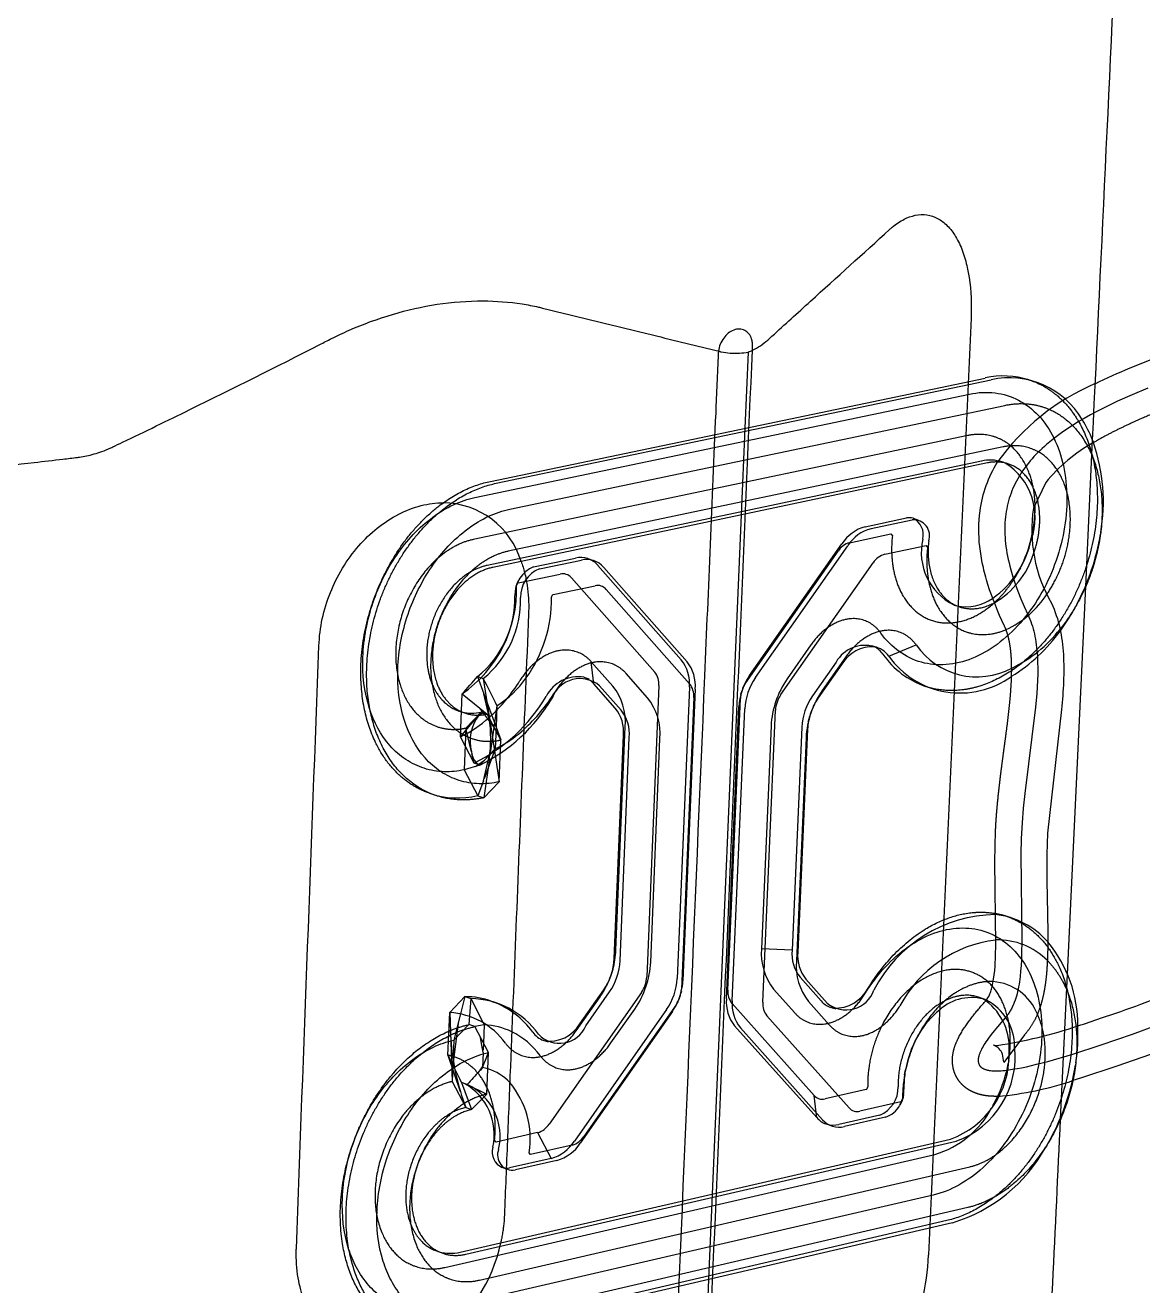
# Model space of a CAD drawing. Header units: millimetres. Extents: x 0 to 1863, y -681 to 0.
# Drawn here: x 981.36 to 1014.34, y -164.57 to -127.38 of the extents above; entities that cross this region are included whole.
import ezdxf

# ---------------------------------------------------------------- set-up
doc = ezdxf.new("R2010")
doc.units = ezdxf.units.MM
doc.header["$MEASUREMENT"] = 0
doc.layers.add('Make2D$hidden$lines', color=7, linetype='Continuous', true_color=0xffffff)
doc.layers.add('Make2D$visible$lines', color=178, linetype='Continuous', true_color=0x000000)

msp = doc.modelspace()

# ---------------------------------------------------------------- linework, layer by layer
at = {"layer": 'Make2D$hidden$lines'}
for p, q in [((1010.979, -137.844), (1011.039, -137.864)), ((994.631, -141.315), (1009.227, -138.264)), ((1002.599, -139.269), (1002.49, -141.828)), ((1009.171, -139.488), (994.582, -142.555)), ((1012.652, -143.944), (1012.855, -139.628)), ((1009.577, -140.239), (994.988, -143.318)), ((1010.186, -140.265), (1010.337, -140.313)), ((1010.276, -140.298), (1010.22, -140.276)), ((1011.476, -140.875), (1011.109, -141.628)), ((1005.687, -142.648), (1006.903, -142.39)), ((1006.903, -142.39), (1006.947, -142.446)), ((1011.104, -142.256), (1011.093, -142.317)), ((996.363, -143.363), (997.599, -143.102)), ((996.535, -143.421), (997.77, -143.159)), ((997.964, -143.119), (998.133, -143.175)), ((1002.621, -146.781), (1005.344, -142.899)), ((998.261, -143.319), (1000.718, -146.103)), ((998.433, -143.376), (1000.89, -146.16)), ((1010.729, -143.387), (1010.702, -143.439)), ((995.91, -143.836), (997.145, -143.574)), ((997.477, -143.682), (999.935, -146.463)), ((996.939, -144.18), (998.175, -143.918)), ((998.506, -144.026), (1000.965, -146.81)), ((1008.888, -144.528), (1008.76, -144.485)), ((1004.541, -145.666), (1003.841, -146.665)), ((1006.332, -145.684), (1006.504, -145.741)), ((998.138, -146.813), (998.065, -146.162)), ((998.698, -146.876), (998.065, -146.162)), ((999.727, -147.224), (999.094, -146.51)), ((1005.288, -146.17), (1004.588, -147.169)), ((994.706, -146.597), (994.877, -146.655)), ((994.706, -146.597), (994.892, -147.103)), ((994.877, -146.655), (995.058, -147.834)), ((997.847, -146.616), (997.994, -146.666)), ((998.771, -147.527), (998.138, -146.813)), ((998.943, -147.585), (998.309, -146.871)), ((1000.057, -146.865), (999.698, -155.457)), ((994.203, -148.377), (994.253, -147.107)), ((994.253, -147.107), (994.776, -147.531)), ((995.057, -147.828), (994.891, -147.103)), ((1000.96, -146.907), (1000.598, -155.501)), ((1001.086, -147.212), (1000.723, -155.816)), ((1001.132, -146.965), (1000.769, -155.56)), ((1002.096, -155.845), (1002.464, -147.244)), ((994.31, -147.666), (994.157, -147.613)), ((995.189, -148.082), (994.775, -147.532)), ((1004.619, -147.469), (1004.635, -147.435)), ((994.203, -148.377), (994.817, -147.645)), ((994.211, -147.63), (994.244, -147.639)), ((994.817, -147.645), (994.364, -148.115)), ((994.785, -147.684), (994.745, -147.734)), ((995.052, -147.801), (995.037, -147.696)), ((995.066, -147.888), (995.058, -147.834)), ((995.066, -147.888), (995.345, -149.702)), ((995.207, -147.96), (995.069, -148.929)), ((1004.472, -147.911), (1004.485, -147.856)), ((994.364, -148.115), (994.316, -149.347)), ((994.528, -148.82), (994.364, -148.115)), ((995.254, -148.087), (995.229, -148.728)), ((998.743, -154.918), (999.015, -148.331)), ((998.792, -154.663), (999.063, -148.083)), ((1003.369, -148.051), (1003.085, -154.627)), ((1004.273, -148.093), (1003.986, -154.67)), ((994.605, -149.15), (994.203, -148.377)), ((995.229, -148.728), (994.903, -149.615)), ((995.229, -148.728), (994.909, -149.068)), ((995.078, -148.844), (995.097, -148.729)), ((998.914, -154.978), (999.186, -148.39)), ((999.816, -155.022), (1000.091, -148.432)), ((994.605, -149.15), (994.542, -148.88)), ((994.648, -149.247), (994.909, -149.068)), ((994.877, -149.102), (994.776, -149.208)), ((994.881, -149.673), (995.075, -148.865)), ((995.057, -149.013), (994.892, -150.17)), ((994.776, -149.208), (994.316, -149.347)), ((994.316, -149.347), (994.72, -150.111)), ((994.776, -149.208), (994.605, -149.15)), ((994.881, -149.673), (994.72, -150.111)), ((994.72, -150.111), (994.892, -150.17)), ((1010.333, -153.675), (1010.442, -153.712)), ((1003.986, -154.67), (1003.085, -154.627)), ((998.699, -155.241), (998.688, -155.279)), ((1011.91, -159.656), (1012.112, -155.381)), ((998.581, -155.576), (998.566, -155.61)), ((1004.225, -155.467), (1004.848, -156.167)), ((993.885, -156.509), (994.334, -156.037)), ((994.334, -156.037), (994.203, -156.548)), ((994.334, -156.037), (994.505, -156.098)), ((994.505, -156.098), (994.875, -156.811)), ((995.129, -156.178), (995.284, -156.233)), ((999.542, -155.917), (996.824, -159.797)), ((997.621, -157.043), (998.321, -156.044)), ((997.728, -156.84), (998.429, -155.84)), ((997.899, -156.9), (998.6, -155.9)), ((1000.721, -155.891), (1000.71, -155.937)), ((1003.444, -155.821), (1004.067, -156.52)), ((1009.499, -156.059), (1009.671, -156.118)), ((993.835, -157.768), (993.885, -156.509)), ((993.885, -156.509), (993.955, -158.545)), ((1000.285, -156.42), (997.568, -160.301)), ((1000.456, -156.48), (997.738, -160.362)), ((1000.566, -156.277), (997.845, -160.163)), ((998.644, -157.405), (999.345, -156.405)), ((1000.621, -156.189), (1000.595, -156.241)), ((1004.639, -158.954), (1002.216, -156.242)), ((1005.285, -156.411), (1005.123, -156.354)), ((994.131, -156.83), (993.975, -158.046)), ((994.454, -156.863), (994.003, -157.323)), ((994.095, -156.966), (994.003, -157.323)), ((994.874, -157.683), (994.799, -157.254)), ((1007.686, -157.218), (1007.724, -157.149)), ((994.003, -157.323), (993.955, -158.545)), ((994.884, -157.416), (994.876, -157.621)), ((996.802, -157.381), (996.655, -157.329)), ((993.835, -157.768), (994.199, -158.842)), ((994.874, -157.683), (994.856, -158.133)), ((994.856, -158.133), (994.906, -158.005)), ((994.922, -157.963), (995.028, -157.688)), ((1010.237, -157.976), (1010.201, -157.732)), ((1010.382, -157.918), (1010.367, -158.012)), ((994.856, -158.133), (994.781, -158.214)), ((1007.309, -158.344), (1007.335, -158.195)), ((993.955, -158.545), (994.358, -159.309)), ((994.405, -158.63), (994.235, -158.569)), ((994.235, -158.569), (994.529, -159.37)), ((994.405, -158.63), (994.98, -158.912)), ((1006.171, -158.779), (1004.963, -159.055)), ((994.237, -158.952), (994.358, -159.309)), ((1004.698, -159.457), (1004.639, -158.954)), ((994.358, -159.309), (994.529, -159.37)), ((1004.716, -159.608), (1004.698, -159.457)), ((1009.917, -159.254), (1009.874, -159.325)), ((1006.573, -159.533), (1005.365, -159.81)), ((996.48, -160.05), (995.254, -160.329)), ((996.48, -160.05), (996.881, -160.809)), ((995.254, -160.329), (995.209, -160.274)), ((996.274, -160.697), (996.229, -160.642)), ((997.501, -160.417), (996.274, -160.697)), ((993.74, -164.028), (1008.205, -160.694)), ((996.881, -160.809), (995.654, -161.089)), ((997.051, -160.87), (995.824, -161.15)), ((995.591, -161.133), (995.438, -161.078)), ((1008.15, -161.894), (993.693, -165.243)), ((1001.635, -161.862), (1001.527, -164.38)), ((1008.551, -162.646), (994.094, -166.007)), ((993.644, -163.597), (993.491, -163.541)), ((993.531, -163.554), (993.578, -163.568))]:
    msp.add_line(p, q, dxfattribs=at)
msp.add_lwpolyline([(1014.483, -138.091), (1014.026, -138.283), (1013.591, -138.478), (1013.18, -138.677), (1012.983, -138.777), (1012.793, -138.879), (1012.609, -138.983), (1012.431, -139.087), (1012.259, -139.193), (1012.094, -139.301), (1011.935, -139.411), (1011.783, -139.522), (1011.638, -139.635), (1011.499, -139.751), (1011.432, -139.809), (1011.367, -139.868), (1011.304, -139.928), (1011.243, -139.988), (1011.183, -140.049), (1011.125, -140.11), (1011.069, -140.173), (1011.015, -140.235), (1010.962, -140.299), (1010.911, -140.363), (1010.862, -140.427), (1010.815, -140.493), (1010.77, -140.559), (1010.727, -140.626), (1010.685, -140.694), (1010.645, -140.762), (1010.608, -140.831), (1010.572, -140.901), (1010.538, -140.972), (1010.506, -141.043), (1010.476, -141.116), (1010.448, -141.189), (1010.421, -141.263), (1010.397, -141.338), (1010.375, -141.414), (1010.355, -141.491), (1010.337, -141.569), (1010.321, -141.648), (1010.306, -141.727), (1010.294, -141.808), (1010.284, -141.89), (1010.276, -141.972), (1010.27, -142.056), (1010.267, -142.141), (1010.265, -142.226), (1010.265, -142.313), (1010.268, -142.401), (1010.272, -142.49), (1010.279, -142.58), (1010.288, -142.672), (1010.299, -142.764), (1010.313, -142.858), (1010.328, -142.953), (1010.346, -143.049), (1010.366, -143.146), (1010.389, -143.245), (1010.413, -143.344), (1010.44, -143.445), (1010.5, -143.651), (1010.57, -143.863), (1010.649, -144.079), (1010.738, -144.302), (1010.836, -144.53), (1010.944, -144.764), (1010.975, -144.831), (1011.004, -144.9), (1011.031, -144.969), (1011.056, -145.041), (1011.079, -145.113), (1011.1, -145.187), (1011.12, -145.262), (1011.138, -145.339), (1011.154, -145.416), (1011.169, -145.495), (1011.182, -145.575), (1011.194, -145.657), (1011.204, -145.739), (1011.212, -145.823), (1011.226, -145.993), (1011.234, -146.168), (1011.237, -146.347), (1011.235, -146.53), (1011.229, -146.717), (1011.206, -147.101), (1011.171, -147.498), (1010.852, -150.043), (1010.808, -150.477), (1010.774, -150.909), (1010.751, -151.372), (1010.739, -151.832), (1010.767, -154.397), (1010.761, -154.769), (1010.755, -154.947), (1010.746, -155.12), (1010.733, -155.286), (1010.717, -155.446), (1010.696, -155.6), (1010.684, -155.675), (1010.672, -155.748), (1010.657, -155.819), (1010.642, -155.888), (1010.626, -155.956), (1010.608, -156.022), (1010.588, -156.086), (1010.568, -156.148), (1010.546, -156.208), (1010.522, -156.267), (1010.51, -156.295), (1010.497, -156.323), (1010.484, -156.351), (1010.47, -156.378), (1010.457, -156.405), (1010.442, -156.431), (1010.428, -156.456), (1010.412, -156.481), (1010.397, -156.506), (1010.381, -156.53), (1010.364, -156.554), (1010.348, -156.577), (1010.33, -156.599), (1010.313, -156.622), (1010.294, -156.643), (1010.276, -156.664), (1010.156, -156.798), (1010.047, -156.925), (1009.948, -157.046), (1009.859, -157.16), (1009.78, -157.267), (1009.743, -157.319), (1009.71, -157.368), (1009.678, -157.417), (1009.649, -157.464), (1009.623, -157.509), (1009.599, -157.553), (1009.577, -157.595), (1009.557, -157.636), (1009.54, -157.675), (1009.532, -157.694), (1009.524, -157.713), (1009.518, -157.731), (1009.512, -157.749), (1009.506, -157.767), (1009.501, -157.784), (1009.496, -157.801), (1009.493, -157.818), (1009.489, -157.834), (1009.486, -157.85), (1009.484, -157.865), (1009.482, -157.881), (1009.481, -157.896), (1009.481, -157.91), (1009.48, -157.924), (1009.481, -157.938), (1009.482, -157.951), (1009.483, -157.965), (1009.485, -157.977), (1009.488, -157.99), (1009.491, -158.002), (1009.495, -158.014), (1009.499, -158.025), (1009.504, -158.036), (1009.509, -158.047), (1009.515, -158.058), (1009.521, -158.068), (1009.528, -158.078), (1009.535, -158.087), (1009.543, -158.096), (1009.551, -158.105), (1009.56, -158.114), (1009.57, -158.122), (1009.579, -158.13), (1009.59, -158.138), (1009.601, -158.145), (1009.612, -158.152), (1009.624, -158.158), (1009.637, -158.165), (1009.649, -158.171), (1009.663, -158.176), (1009.677, -158.182), (1009.691, -158.187), (1009.706, -158.192), (1009.722, -158.196), (1009.737, -158.201), (1009.754, -158.204), (1009.771, -158.208), (1009.788, -158.211), (1009.806, -158.214), (1009.824, -158.217), (1009.843, -158.219), (1009.882, -158.223), (1009.923, -158.226), (1009.966, -158.228), (1010.011, -158.228), (1010.057, -158.228), (1010.106, -158.226), (1010.156, -158.223), (1010.208, -158.219), (1010.262, -158.214), (1010.376, -158.201), (1010.497, -158.183), (1010.625, -158.162), (1010.759, -158.136), (1010.901, -158.106), (1011.205, -158.035), (1011.535, -157.948), (1012.273, -157.732), (1013.108, -157.461), (1014.036, -157.142), (1018.555, -155.464)], dxfattribs=at)
msp.add_lwpolyline([(1010.201, -157.732, 0.195572), (1009.949, -157.478), (1009.939, -157.474), (1009.933, -157.472), (1009.93, -157.471), (1009.928, -157.471), (1009.928, -157.471), (1009.928, -157.471), (1009.928, -157.471), (1009.928, -157.471), (1009.928, -157.471), (1009.928, -157.471), (1009.928, -157.471), (1009.928, -157.471), (1009.928, -157.471), (1009.928, -157.471), (1009.928, -157.471), (1009.928, -157.471), (1009.928, -157.471), (1009.928, -157.471), (1009.928, -157.471), (1009.928, -157.471), (1009.929, -157.471), (1009.931, -157.471), (1009.932, -157.472), (1009.935, -157.472), (1009.937, -157.472), (1009.941, -157.473), (1009.948, -157.474), (1009.958, -157.474), (1009.981, -157.476), (1010.01, -157.476), (1010.044, -157.476, 0.044706), (1012.421, -156.901)], format="xyb", dxfattribs=at)
for centre, radius, start, end in [((1015.593, -144.222), 6.806, 112.991, 144.4763), ((1009.571, -140.904), 3.524, 21.2373, 32.36), ((1015.115, -143.79), 4.663, 118.6198, 141.3033), ((1007.841, -141.438), 5.333, 350.1391, 19.0513), ((1009.833, -141.389), 1.178, 72.5824, 102.5637), ((993.668, -143.898), 2.428, 16.7308, 89.3147), ((1007.313, -142.417), 0.548, 346.8941, 62.1192), ((1006.447, -141.313), 6.729, 332.2227, 350.758), ((1005.84, -143.217), 0.589, 105.0884, 147.2865), ((1009.532, -142.936), 1.731, 166.8236, 243.5134), ((1008.268, -141.97), 2.84, 305.2452, 348.1615), ((1007.068, -141.541), 4.1, 333.2519, 346.0107), ((997.75, -143.78), 0.695, 72.0496, 102.5951), ((997.923, -143.813), 0.671, 40.559, 103.1498), ((997.74, -143.772), 0.691, 40.9547, 67.4888), ((1008.664, -142.197), 2.571, 300.1791, 342.4455), ((996.685, -144.18), 0.878, 111.5064, 182.0039), ((996.857, -144.238), 0.879, 111.515, 181.9988), ((995.937, -143.908), 0.0769, 110.0006, 183.5072), ((997.222, -143.902), 0.336, 40.6777, 103.109), ((998.251, -144.245), 0.336, 40.6409, 103.1467), ((992.106, -144.025), 3.756, 304.8615, 1.7144), ((992.83, -144.283), 2.979, 309.0329, 1.3837), ((993, -144.34), 2.98, 309.0382, 1.3785), ((992.934, -144.323), 3.955, 324.0467, 0.9574), ((996.966, -144.253), 0.0771, 110.05, 183.4789), ((1009.08, -142.581), 2.901, 294.8819, 327.0369), ((1009.104, -143.442), 1.098, 252.2035, 256.52), ((1007.833, -142.331), 5.006, 301.7113, 324.4203), ((1008.716, -142.716), 4.035, 295.7367, 322.0039), ((1006.134, -146.649), 0.972, 73.2086, 150.4743), ((1006.361, -146.766), 1.049, 87.0389, 149.1161), ((999.824, -146.81), 1.141, 355.1292, 38.3509), ((999.488, -146.817), 0.571, 355.1916, 38.3639), ((999.995, -146.868), 1.141, 355.1236, 38.3435), ((971.646, -126.573), 30.541, 317.7509, 319.0309), ((1056.942, -116.024), 69.212, 206.26785, 207.01039), ((991.735, -144.113), 4.961, 311.9855, 328.3812), ((997.679, -147.665), 1.062, 80.9182, 152.9005), ((997.734, -147.538), 0.881, 49.2215, 160.1932), ((997.623, -147.262), 0.684, 41.0724, 69.0154), ((997.358, -147.94), 1.711, 355.2199, 38.4508), ((1000.516, -147.164), 0.572, 355.158, 38.3193), ((1003.301, -147.259), 0.831, 144.8826, 153.3645), ((1006.032, -148.185), 2.666, 145.2457, 177.1164), ((992.39, -144.619), 5.043, 296.056, 329.4639), ((992.56, -144.676), 5.045, 296.0622, 329.4659), ((992.753, -144.458), 4.97, 311.9381, 328.3934), ((998.384, -148.288), 1.713, 355.1863, 38.4063), ((1003.279, -147.278), 0.816, 169.0324, 177.6161), ((1003.376, -147.297), 0.915, 156.009, 165.7867), ((1006.047, -148.182), 1.776, 145.2271, 177.1233), ((997.88, -148.236), 1.139, 355.1751, 38.506), ((998.051, -148.294), 1.139, 355.1695, 38.4986), ((1006.248, -148.251), 1.807, 154.3803, 167.3862), ((992.55, -145.023), 3.739, 296.239, 312.0017), ((995.752, -148.499), 1.265, 142.8246, 194.6867), ((994.883, -147.887), 0.208, 73.3147, 147.5753), ((990.695, -148.425), 4.401, 352.3222, 7.7907), ((993.755, -145.698), 3.37, 295.9358, 298.9762), ((995.048, -148.777), 0.521, 184.6499, 233.189), ((994.129, -147.551), 2.627, 251.3665, 283.0167), ((1009.58, -155.877), 2.327, 71.112, 79.8374), ((1009.736, -155.984), 2.378, 40.92, 83.8462), ((996.284, -154.556), 2.51, 344.1851, 357.5612), ((1004.762, -154.773), 1.683, 175.0168, 218.4802), ((1005.103, -154.769), 1.121, 174.954, 218.4672), ((1010.063, -156.417), 2.05, 44.6877, 91.7588), ((996.981, -154.833), 1.764, 325.1771, 357.2141), ((997.151, -154.892), 1.765, 325.1792, 357.2096), ((997.164, -154.89), 2.655, 325.2193, 357.1577), ((996.068, -154.504), 2.732, 337.2721, 343.1564), ((996.24, -154.586), 2.541, 324.9664, 336.2171), ((998.817, -155.413), 0.883, 325.2185, 357.1582), ((998.836, -155.413), 1.764, 325.1999, 357.1652), ((999.085, -155.486), 1.685, 346.0916, 357.4614), ((1009.812, -157.114), 1.522, 21.4834, 85.8326), ((994.306, -158.517), 2.48, 70.6138, 89.3463), ((994.468, -158.599), 2.502, 35.4744, 89.1602), ((999.839, -155.772), 0.885, 325.2311, 357.131), ((998.976, -155.461), 1.798, 336.1223, 344.6437), ((1002.654, -155.893), 0.561, 175.0448, 218.5676), ((1005.344, -155.734), 0.659, 221.1104, 250.4068), ((1008.655, -157.547), 1.743, 354.3438, 52.7976), ((1008.994, -157.519), 1.562, 0.5946, 62.0716), ((993.765, -158.678), 2.172, 35.5782, 86.8565), ((994.237, -158.614), 2.595, 36.0471, 68.6428), ((999.047, -155.497), 1.718, 325.0707, 334.3088), ((1005.331, -155.758), 0.631, 254.0677, 259.0879), ((1009.998, -158.478), 2.633, 129.0858, 149.701), ((997.123, -156.575), 0.842, 222.8701, 337.2385), ((996.84, -156.319), 1.03, 260.8612, 329.5917), ((1006.492, -157.129), 5.933, 351.663, 2.205), ((1000.873, -156.812), 6.973, 182.0177, 197.8726), ((994.71, -159.129), 2.287, 36.2459, 63.8713), ((996.891, -156.683), 0.687, 215.9874, 249.9042), ((1010.427, -158.752), 3.141, 150.7621, 169.7872), ((931.395, -189.406), 69.999, 26.13828, 26.87091), ((994.105, -157.664), 0.87, 318.5185, 339.931), ((1006.462, -157.297), 3.968, 334.9128, 349.6223), ((1014.597, -176.518), 26.976, 137.3472, 138.462), ((994.594, -159.566), 1.457, 73.4385, 79.6422), ((1005.721, -157.014), 6.712, 329.435, 351.0518), ((993.466, -160.111), 1.734, 347.6175, 60.666), ((993.671, -160.165), 1.702, 347.1523, 64.4614), ((993.688, -160.229), 2.574, 350.7683, 40.1116), ((1006.144, -158.707), 0.0772, 290.8771, 2.9673), ((1006.239, -158.719), 0.88, 292.3241, 1.5352), ((1006.404, -158.773), 0.887, 349.8515, 1.165), ((1009.21, -149.453), 9.565, 275.074, 288.6893), ((1004.883, -158.741), 0.324, 221.1429, 284.2924), ((1006.304, -158.756), 0.989, 331.2005, 347.972), ((1007.403, -158.013), 2.798, 286.6466, 332.0419), ((996.316, -159.469), 0.604, 285.7568, 327.1775), ((1005.205, -159.149), 0.68, 253.3065, 283.6249), ((997.337, -159.835), 0.605, 285.7974, 327.1955), ((995.632, -160.625), 0.493, 163.197, 246.8784), ((995.742, -160.712), 0.445, 157.7455, 280.5658), ((996.553, -159.648), 1.207, 285.7636, 327.2257), ((996.723, -159.709), 1.207, 285.7704, 327.2287), ((1007.394, -158.262), 4.639, 286.6377, 331.3105), ((995.564, -160.712), 0.388, 256.006, 283.4639), ((990.816, -162.343), 4.674, 305.5862, 348.1994)]:
    msp.add_arc(centre, radius, start, end, dxfattribs=at)
for points, knots in [([(1002.817, -136.973), (1002.983, -136.896), (1003.177, -136.756), (1003.73, -136.25), (1004.929, -135.166), (1006.112, -134.092), (1007.023, -133.268), (1007.269, -133.106), (1007.618, -132.971), (1007.964, -132.958), (1008.297, -133.068), (1008.589, -133.295), (1008.838, -133.629), (1009.033, -134.051), (1009.231, -134.751), (1009.285, -135.415), (1009.273, -135.914), (1008.848, -145.226), (1008.429, -154.448), (1007.988, -164.118), (1007.858, -165), (1007.457, -166.222), (1006.971, -167.096), (1006.501, -167.64), (1006.204, -167.88), (1005.959, -168.018), (1005.789, -168.086), (1005.607, -168.13), (1005.464, -168.139), (1005.366, -168.133), (1004.213, -167.965), (1003.073, -167.797), (1001.758, -167.606), (1001.554, -167.651), (1001.385, -167.719)], [0, 0, 0, 0, 0.230913, 0.302168, 0.95194, 2.286031, 2.332599, 2.512835, 2.657393, 2.806116, 2.944005, 3.09738, 3.26975, 3.470029, 3.684854, 4.193181, 4.309982, 4.320476, 16.038792, 16.042444, 16.622517, 17.167126, 17.670689, 17.88602, 18.077218, 18.153532, 18.242632, 18.309821, 18.390287, 18.42415, 18.434539, 19.870701, 19.888825, 20.123682, 20.123682, 20.123682, 20.123682]), ([(1001.815, -136.998), (1001.81, -137.024), (1001.784, -137.632), (1001.649, -140.824), (1001.22, -150.972), (1000.814, -160.562), (1000.518, -167.592), (1000.528, -167.66), (1000.542, -167.726), (1000.569, -167.8), (1000.61, -167.871), (1000.663, -167.928), (1000.699, -167.955), (1000.714, -167.965)], [0, 0, 0, 0, 0.03322, 0.773271, 4.059965, 12.941721, 12.971962, 13.001093, 13.029181, 13.057981, 13.09989, 13.133425, 13.156501, 13.156501, 13.156501, 13.156501]), ([(1001.378, -167.72), (1001.401, -167.687), (1001.438, -167.621), (1001.496, -167.48), (1001.519, -167.367), (1001.522, -167.285), (1001.954, -157.179), (1002.386, -147.074), (1002.817, -136.973)], [0, 0, 0, 0, 0.050963, 0.096492, 0.192956, 0.196091, 0.199852, 13.049127, 13.049127, 13.049127, 13.049127]), ([(1009.227, -138.264), (1009.473, -138.212), (1009.974, -138.185), (1010.695, -138.406), (1011.301, -138.881), (1011.754, -139.558), (1012.031, -140.392), (1012.127, -141.331), (1012.034, -142.321), (1011.765, -143.305), (1011.329, -144.223), (1010.758, -145.025), (1010.078, -145.659), (1009.331, -146.091), (1008.553, -146.284), (1007.793, -146.22), (1007.113, -145.888), (1006.761, -145.526), (1006.612, -145.32)], [0, 0, 0, 0, 0.319687, 0.627991, 0.943721, 1.282463, 1.652384, 2.052472, 2.475765, 2.910688, 3.34404, 3.7629, 4.156425, 4.518963, 4.8513, 5.163532, 5.472505, 5.796633, 5.796633, 5.796633, 5.796633]), ([(994.316, -149.347), (994.122, -149.39), (993.723, -149.431), (993.125, -149.331), (992.573, -149.068), (991.946, -148.512), (991.41, -147.479), (991.246, -145.982), (991.548, -144.412), (992.26, -142.973), (993.137, -142.021), (993.978, -141.511), (994.414, -141.361), (994.631, -141.315)], [0, 0, 0, 0, 0.252008, 0.507051, 0.761031, 1.023253, 1.560269, 2.209112, 2.911006, 3.572337, 4.232185, 4.533665, 4.815104, 4.815104, 4.815104, 4.815104]), ([(1006.138, -155.955), (1006.311, -155.676), (1006.695, -155.165), (1007.383, -154.549), (1008.137, -154.143), (1008.911, -153.972), (1009.659, -154.065), (1010.32, -154.415), (1010.84, -154.994), (1011.196, -155.748), (1011.37, -156.632), (1011.362, -157.593), (1011.168, -158.575), (1010.807, -159.522), (1010.293, -160.376), (1009.662, -161.09), (1008.944, -161.617), (1008.414, -161.833), (1008.15, -161.894)], [0, 0, 0, 0, 0.41719, 0.808389, 1.167439, 1.496122, 1.804491, 2.11005, 2.43118, 2.780086, 3.160836, 3.569102, 3.995698, 4.427944, 4.85241, 5.257115, 5.63301, 5.977317, 5.977317, 5.977317, 5.977317]), ([(993.693, -165.243), (993.491, -165.29), (993.085, -165.334), (992.483, -165.24), (991.937, -164.98), (991.472, -164.568), (991.122, -164.054), (990.773, -163.197), (990.642, -161.936), (990.956, -160.384), (991.672, -158.961), (992.547, -158.02), (993.376, -157.517), (993.798, -157.369), (994.003, -157.323)], [0, 0, 0, 0, 0.263129, 0.515566, 0.766064, 1.024206, 1.297389, 1.552533, 2.192344, 2.88702, 3.543682, 4.200085, 4.500249, 4.766983, 4.766983, 4.766983, 4.766983])]:
    msp.add_open_spline(points, degree=3, knots=knots, dxfattribs=at)
for points, weights, degree, knots in [([(1011.059, -137.871), (1012.025, -138.217), (1012.552, -139.279), (1013.486, -141.163), (1012.581, -143.599), (1011.678, -146.034), (1009.763, -146.795), (1008.852, -147.157), (1008.017, -146.917)], [566.909772358, 559.366067878, 603.900885103, 530.937016167, 605.201183155, 531.175704584, 604.319777219, 566.263309896, 566.283353961], 2, [1.320853, 1.320853, 1.320853, 3.251258, 3.251258, 6.502516, 6.502516, 9.753774, 9.753774, 11.405076, 11.405076, 11.405076]), ([(1011.104, -142.256), (1011.19, -141.756), (1011.157, -140.698), (1010.422, -139.561), (1009.594, -139.398), (1009.171, -139.488)], [604.552337907, 604.460040203, 604.125911, 603.31517078, 602.732818593, 602.487041052], 3, [6.883191, 6.883191, 6.883191, 6.883191, 8.098962, 9.448789, 10.798616, 10.798616, 10.798616, 10.798616]), ([(994.582, -142.555), (994.147, -142.645), (993.263, -143.174), (992.359, -144.724), (992.195, -146.489), (992.828, -147.848), (993.726, -148.206), (994.262, -148.138), (994.364, -148.115)], [594.116479489, 593.870068983, 593.46849162, 593.346249634, 593.747812666, 594.532593815, 595.199098433, 595.515908524, 595.574114686], 3, [0, 0, 0, 0, 1.349827, 2.699654, 4.049481, 5.399308, 6.749135, 7.06863, 7.06863, 7.06863, 7.06863]), ([(1006.947, -142.446), (1006.885, -143.002), (1007.023, -144.086), (1007.934, -145.062), (1009.232, -145.051), (1010.201, -144.269), (1010.606, -143.621), (1010.702, -143.439)], [601.926150186, 602.049339709, 602.456675576, 603.331973368, 604.167064477, 604.563186738, 604.634326955, 604.642111678], 3, [0, 0, 0, 0, 1.349827, 2.699654, 4.049481, 5.399308, 5.890753, 5.890753, 5.890753, 5.890753]), ([(994.988, -143.318), (993.829, -143.562), (993.355, -145.034), (992.881, -146.505), (993.697, -147.323), (993.893, -147.522), (994.157, -147.613)], [593.892513838, 489.642910557, 593.361569747, 489.847569289, 594.23035385, 578.613411054, 594.23035385], 2, [0, 0, 0, 2.699654, 2.699654, 5.399308, 5.399308, 5.631712, 5.631712, 5.631712]), ([(1010.368, -153.687), (1011.542, -154.11), (1012.018, -155.537), (1012.705, -157.595), (1011.581, -159.898), (1010.458, -162.203), (1008.551, -162.646)], [576.709690069, 554.150740208, 608.399375676, 534.802454193, 609.423599272, 534.720499709, 608.255547637], 2, [4.165674, 4.165674, 4.165674, 6.502516, 6.502516, 9.753774, 9.753774, 13.005032, 13.005032, 13.005032]), ([(1010.382, -157.918), (1010.436, -157.572), (1010.453, -156.681), (1009.931, -155.527), (1008.774, -155.068), (1007.457, -155.63), (1006.444, -157.019), (1006.208, -158.171), (1006.221, -158.703)], [608.752105225, 608.68409987, 608.427410286, 607.739481547, 606.845521611, 606.154415987, 605.908056875, 606.096773382, 606.263826916], 3, [3.199414, 3.199414, 3.199414, 3.199414, 4.049481, 5.399308, 6.749135, 8.098962, 9.448789, 10.798616, 10.798616, 10.798616, 10.798616]), ([(1009.584, -156.092), (1008.877, -155.778), (1008.12, -156.412), (1007.086, -157.279), (1007.119, -158.695)], [569.198652986, 525.086102312, 606.109086924, 499.923369717, 606.136336948], 2, [6.025633, 6.025633, 6.025633, 8.09896, 8.09896, 10.798613, 10.798613, 10.798613]), ([(995.209, -160.274), (995.269, -159.722), (995.122, -158.648), (994.424, -157.929), (993.935, -157.786), (993.835, -157.768)], [601.992286106, 601.869096583, 601.461760716, 600.806307792, 600.453032779, 600.384307393], 3, [0, 0, 0, 0, 1.349827, 2.699654, 3.03239, 3.03239, 3.03239, 3.03239]), ([(993.955, -158.545), (993.853, -158.568), (993.316, -158.735), (992.379, -159.492), (991.635, -161.137), (991.666, -162.835), (992.459, -163.988), (993.309, -164.128), (993.74, -164.028)], [598.327399113, 598.269063883, 597.97711209, 597.602334581, 597.607280684, 598.118406295, 598.956904582, 599.539256768, 599.78503431], 3, [3.729987, 3.729987, 3.729987, 3.729987, 4.049481, 5.399308, 6.749135, 8.098962, 9.448789, 10.798616, 10.798616, 10.798616, 10.798616]), ([(994.358, -159.309), (993.703, -159.457), (993.199, -160.128), (992.31, -161.309), (992.676, -162.576), (992.891, -163.321), (993.491, -163.541)], [598.103440275, 557.079217719, 597.605497475, 493.065802632, 597.983448987, 532.049214328, 550.278885522], 2, [3.739252, 3.739252, 3.739252, 5.399308, 5.399308, 8.098962, 8.098962, 9.811663, 9.811663, 9.811663])]:
    msp.add_rational_spline(points, weights, degree=degree, knots=knots, dxfattribs=at)
for points, weights in [([(1006.612, -145.32), (1006.378, -144.99), (1005.636, -144.687), (1004.83, -145.249), (1004.541, -145.666)], [602.5551834, 602.307685684, 601.741815258, 601.389373803, 601.326396069]), ([(998.065, -146.162), (997.804, -145.862), (997.022, -145.639), (996.23, -146.273), (995.959, -146.714)], [599.701680171, 599.448481216, 598.888103745, 598.569869396, 598.52601524]), ([(999.094, -146.51), (998.833, -146.208), (998.051, -145.985), (997.257, -146.621), (996.986, -147.062)], [598.775461704, 598.522262749, 597.961885277, 597.643650929, 597.599796773]), ([(1004.067, -156.52), (1004.324, -156.814), (1005.092, -157.025), (1005.871, -156.391), (1006.138, -155.955)], [604.216756121, 604.469955075, 605.030332547, 605.348566896, 605.392421052]), ([(995.532, -157.414), (995.771, -157.739), (996.522, -158.03), (997.332, -157.461), (997.621, -157.043)], [601.363252892, 601.610750608, 602.176621034, 602.529062489, 602.592040223]), ([(996.554, -157.777), (996.793, -158.103), (997.544, -158.394), (998.355, -157.824), (998.644, -157.405)], [600.437034425, 600.684532141, 601.250402567, 601.602844022, 601.665821756])]:
    msp.add_rational_spline(points, weights, degree=3, dxfattribs=at)
at = {"layer": 'Make2D$visible$lines'}
for p, q in [((1002.695, -137.023), (1002.599, -139.269)), ((1002.817, -136.973), (1002.822, -136.868)), ((995.086, -140.838), (1009.689, -137.79)), ((995.258, -140.895), (1009.862, -137.845)), ((1010.979, -137.844), (1011.139, -137.895)), ((995.664, -141.658), (1010.269, -138.597)), ((1012.855, -139.628), (1012.882, -139.697)), ((1010.212, -139.823), (995.615, -142.899)), ((1009.75, -140.295), (995.16, -143.375)), ((1002.49, -141.828), (1001.635, -161.862)), ((1006.146, -142.178), (1007.363, -141.919)), ((1006.319, -142.234), (1007.536, -141.976)), ((1007.557, -141.928), (1007.718, -141.98)), ((1013.095, -142.351), (1013.089, -142.394)), ((1002.735, -146.566), (1005.461, -142.679)), ((1002.907, -146.623), (1005.634, -142.736)), ((1006.725, -142.989), (1007.941, -142.73)), ((1007.941, -142.73), (1007.985, -142.786)), ((1003.656, -147.129), (1006.382, -143.24)), ((1012.112, -155.381), (1012.652, -143.944)), ((1012.392, -144.465), (1012.363, -144.519)), ((1006.841, -145.996), (1007.649, -145.664)), ((1005.577, -146.012), (1004.876, -147.012)), ((1005.46, -146.228), (1004.76, -147.227)), ((994.892, -147.103), (995.394, -148.468)), ((1002.477, -147.122), (1002.489, -147.072)), ((1002.54, -146.925), (1002.556, -146.889)), ((1008.017, -146.919), (1007.925, -146.888)), ((994.776, -147.531), (994.989, -147.704)), ((995.279, -147.457), (995.207, -147.96)), ((995.279, -147.457), (995.254, -148.087)), ((1002.051, -156.101), (1002.419, -147.492)), ((1002.223, -156.161), (1002.591, -147.55)), ((1003.125, -156.205), (1003.498, -147.592)), ((994.989, -147.704), (994.817, -147.645)), ((995.394, -148.468), (994.989, -147.704)), ((1004.445, -148.151), (1004.158, -154.73)), ((995.345, -149.702), (995.394, -148.468)), ((1004.403, -148.4), (1004.115, -154.985)), ((994.892, -150.17), (995.345, -149.702)), ((993.437, -150.092), (993.289, -150.041)), ((1004.397, -155.526), (1005.02, -156.227)), ((994.505, -156.098), (994.454, -156.863)), ((1004.474, -156.18), (1005.097, -156.88)), ((994.203, -156.548), (994.095, -156.966)), ((994.625, -156.924), (994.454, -156.863)), ((994.906, -156.871), (994.625, -156.924)), ((995.028, -157.688), (994.625, -156.924)), ((994.875, -156.811), (994.906, -156.871)), ((994.906, -156.871), (994.884, -157.416)), ((1004.716, -159.608), (1002.292, -156.897)), ((1005.668, -159.317), (1003.246, -156.603)), ((1004.887, -159.669), (1002.463, -156.957)), ((1010.842, -157.17), (1010.235, -157.984)), ((994.98, -158.912), (995.028, -157.688)), ((1012.362, -157.989), (1012.353, -158.058)), ((1007.308, -158.344), (1007.309, -158.344)), ((994.529, -159.37), (994.98, -158.912)), ((1007.201, -159.142), (1005.992, -159.418)), ((1007.237, -159.114), (1007.163, -159.244)), ((1007.277, -158.93), (1007.252, -159.066)), ((1005.139, -159.847), (1004.986, -159.792)), ((1006.745, -159.594), (1005.536, -159.87)), ((994.19, -163.576), (1008.661, -160.245)), ((994.36, -163.638), (1008.833, -160.305)), ((1011.501, -160.427), (1011.464, -160.489)), ((994.762, -164.402), (1009.234, -161.058)), ((1009.179, -162.26), (994.714, -165.619)), ((1008.722, -162.707), (994.264, -166.069)), ((1001.527, -164.38), (1001.385, -167.719))]:
    msp.add_line(p, q, dxfattribs=at)
for points in [[(1012.934, -137.957, -0.015147), (1013.961, -137.493), (1014.58, -137.243)], [(1010.249, -145.093, -0.035465), (1009.767, -143.881, -0.022351), (1009.616, -143.31, -0.026042), (1009.526, -142.759, -0.06102), (1009.535, -141.711, -0.105066), (1010.053, -140.268)], [(1011.64, -144.434, -0.056545), (1011.889, -145.17, -0.0398), (1011.993, -145.942, -0.025677), (1011.997, -146.743, -0.015062), (1011.936, -147.569), (1011.526, -151.215)], [(1012.421, -156.901, 0.003901), (1013.091, -156.679, 0.004225), (1014.28, -156.264), (1028.626, -150.774)], [(1009.708, -156.16, 0.082073), (1009.812, -155.987), (1009.826, -155.954), (1009.84, -155.918), (1009.851, -155.884), (1009.862, -155.851), (1009.872, -155.817), (1009.881, -155.783), (1009.89, -155.749), (1009.898, -155.715), (1009.906, -155.681), (1009.913, -155.646), (1009.934, -155.521), (1009.952, -155.395), (1009.966, -155.269), (1009.977, -155.142), (1009.993, -154.824), (1010, -154.506), (1009.97, -152.049), (1009.992, -151.151)]]:
    msp.add_lwpolyline(points, format="xyb", dxfattribs=at)
msp.add_lwpolyline([(1014.787, -157.665), (1013.574, -158.092), (1012.496, -158.445), (1012.275, -158.513)], dxfattribs=at)
for centre, radius, start, end in [((1002.212, -135.682), 1.426, 289.8094, 295.1368), ((1010.232, -140.255), 2.525, 72.7769, 102.4235), ((1010.406, -140.261), 2.476, 30.1251, 102.6873), ((1009.258, -141.906), 1.903, 340.124, 57.5673), ((1015.424, -142.265), 4.362, 171.5997, 209.8144), ((1007.444, -142.274), 0.364, 71.969, 102.9717), ((1007.575, -142.444), 0.47, 340.9583, 94.8254), ((1006.451, -143.314), 1.176, 105.0374, 147.3303), ((1006.624, -143.371), 1.177, 105.044, 147.3334), ((1007.273, -141.596), 3.888, 346.0628, 348.7555), ((1006.879, -143.559), 0.59, 105.1282, 147.305), ((1009.12, -143.163), 1.374, 258.5775, 304.9266), ((1006.772, -141.492), 6.358, 323.8325, 331.5687), ((1006.291, -146.375), 0.668, 34.6362, 79.3668), ((1006.094, -146.345), 0.704, 35.2966, 62.5299), ((1009.445, -144.42), 2.185, 214.7077, 297.9189), ((1008.762, -144.475), 2.554, 214.9476, 250.874), ((1008.948, -144.496), 2.586, 215.447, 305.9161), ((993.648, -144.876), 3.053, 302.2871, 324.5688), ((1004.194, -147.579), 1.777, 145.2044, 177.1722), ((1004.367, -147.638), 1.777, 145.2065, 177.1677), ((1004.388, -147.637), 0.891, 145.2466, 177.1158), ((1007.073, -148.535), 2.674, 145.2584, 177.0891), ((1006.156, -148.203), 1.703, 145.0284, 152.361), ((994.544, -146.428), 1.248, 256.0948, 282.6807), ((1006.123, -148.226), 1.679, 169.1835, 177.432), ((993.515, -145.297), 3.837, 299.2034, 311.8523), ((1010.047, -157.716), 4.096, 90.7751, 152.8958), ((1010.438, -158.038), 3.695, 96.7935, 152.1909), ((1008.581, -156.882), 3.84, 359.7217, 39.7477), ((1005.794, -155.133), 1.685, 174.9828, 218.4355), ((1005.275, -154.829), 1.122, 174.9484, 218.4598), ((1005.258, -155.283), 1.096, 267.5929, 332.4542), ((1003.166, -156.199), 1.119, 174.9995, 218.6234), ((1003.338, -156.259), 1.12, 174.9938, 218.616), ((1005.58, -155.562), 0.87, 229.8765, 340.654), ((1009.282, -157.46), 1.393, 71.4156, 132.6175), ((1009.141, -157.09), 1.092, 58.5917, 66.0378), ((1003.685, -156.254), 0.561, 175.0108, 218.5231), ((994.809, -158.965), 2.096, 64.323, 87.3333), ((1007.903, -157.803), 2.67, 290.3759, 6.4604), ((1007.759, -157.772), 2.632, 290.0451, 1.1625), ((994.575, -159.595), 1.491, 43.4607, 73.0507), ((1010.077, -158.697), 2.787, 171.7043, 181.2074), ((1007.174, -159.07), 0.0774, 290.9273, 2.9383), ((1006.412, -157.278), 4.022, 330.5982, 334.9741), ((1005.912, -159.104), 0.324, 221.1075, 284.3334), ((1006.545, -158.929), 0.694, 286.7411, 333.0071), ((1005.208, -159.176), 0.656, 221.2783, 250.1564), ((1005.375, -159.243), 0.648, 221.109, 284.4081), ((993.898, -162.371), 1.24, 255.0276, 283.6137)]:
    msp.add_arc(centre, radius, start, end, dxfattribs=at)
for points, knots in [([(1012.855, -139.628), (1013.395, -128.192), (1013.957, -116.285), (1014.523, -104.31), (1014.558, -103.486), (1014.541, -102.906), (1014.483, -102.276), (1014.397, -101.748), (1014.272, -101.159), (1014.061, -100.492), (1013.76, -99.819), (1013.44, -99.28), (1013.052, -98.778), (1012.537, -98.275), (1012.014, -97.936), (1011.543, -97.729), (1011.179, -97.604), (1010.737, -97.511), (1010.253, -97.472), (1009.844, -97.484), (1009.555, -97.519), (1009.378, -97.548), (1008.041, -97.8), (1006.734, -98.035), (1005.468, -98.252)], [0, 0, 0, 0, 14.549463, 15.149275, 15.234663, 15.597911, 15.885561, 16.039213, 16.27708, 16.650521, 16.926155, 17.212619, 17.445423, 17.732042, 18.124153, 18.232274, 18.384842, 18.61303, 18.804752, 19.000744, 19.132468, 19.173821, 19.228849, 20.861367, 20.861367, 20.861367, 20.861367]), ([(980.089, -140.456), (980.601, -140.399), (981.397, -140.308), (982.333, -140.199), (982.78, -140.146), (983.011, -140.117), (983.255, -140.074), (983.564, -139.987), (983.817, -139.883), (984.021, -139.787), (984.8, -139.413), (986.844, -138.423), (988.896, -137.396), (990.365, -136.643), (990.655, -136.501), (991.243, -136.235), (992.188, -135.885), (993.515, -135.583), (994.804, -135.483), (995.805, -135.56), (996.386, -135.667), (997.666, -135.977), (999.441, -136.417), (1001.187, -136.843), (1001.863, -137.01), (1002.062, -137.054), (1002.344, -137.073), (1002.61, -137.039), (1002.695, -137.023)], [0, 0, 0, 0, 0.655125, 1.017341, 1.198202, 1.226401, 1.313425, 1.512509, 1.634384, 1.660776, 1.798875, 2.731928, 4.547279, 4.714705, 4.82962, 4.958046, 5.535197, 6.107749, 6.683399, 7.172999, 7.380585, 7.433436, 8.846521, 9.704789, 9.717498, 9.731698, 9.96359, 10.0729, 10.0729, 10.0729, 10.0729]), ([(1002.822, -136.868), (1002.823, -136.848), (1002.823, -136.808), (1002.816, -136.729), (1002.792, -136.617), (1002.724, -136.482), (1002.596, -136.374), (1002.434, -136.333), (1002.194, -136.381), (1001.937, -136.604), (1001.834, -136.859), (1001.815, -136.998)], [0, 0, 0, 0, 0.0259783, 0.0512152, 0.0995734, 0.1725185, 0.239339, 0.307566, 0.3799883, 0.5434682, 0.7222543, 0.7222543, 0.7222543, 0.7222543]), ([(990.027, -145.689), (990.038, -145.423), (990.106, -144.888), (990.423, -143.854), (991.113, -142.713), (992.119, -141.884), (993.023, -141.533), (993.477, -141.471), (993.697, -141.471)], [0, 0, 0, 0, 0.338487, 0.683227, 1.368532, 2.011247, 2.311907, 2.590759, 2.590759, 2.590759, 2.590759]), ([(995.345, -149.702), (995.152, -149.744), (994.752, -149.785), (994.154, -149.686), (993.602, -149.423), (992.974, -148.865), (992.439, -147.831), (992.275, -146.333), (992.579, -144.76), (993.292, -143.319), (994.169, -142.366), (995.011, -141.854), (995.447, -141.704), (995.664, -141.658)], [0, 0, 0, 0, 0.25215, 0.507284, 0.761343, 1.023683, 1.561135, 2.210797, 2.913753, 3.57611, 4.236869, 4.53868, 4.820351, 4.820351, 4.820351, 4.820351]), ([(995.993, -143.199), (996.033, -143.31), (996.104, -143.541), (996.201, -144.034), (996.223, -144.437), (996.213, -144.719), (996.092, -147.733), (995.913, -152.188), (995.705, -157.368), (995.588, -160.292), (995.527, -161.815), (995.491, -162.664), (995.472, -162.82), (995.457, -162.942), (995.438, -163.062), (995.417, -163.176), (995.399, -163.262), (995.391, -163.299)], [0, 0, 0, 0, 0.148764, 0.307533, 0.637018, 0.660384, 0.666476, 4.469394, 6.327602, 7.254007, 8.188272, 8.265641, 8.333791, 8.387751, 8.422156, 8.487294, 8.534815, 8.534815, 8.534815, 8.534815]), ([(993.536, -166.144), (993.336, -166.278), (992.918, -166.501), (992.249, -166.681), (991.578, -166.685), (990.94, -166.51), (990.378, -166.159), (989.75, -165.476), (989.396, -164.546), (989.351, -163.784), (989.36, -163.497), (989.583, -157.552), (989.805, -151.619), (990.027, -145.689)], [0, 0, 0, 0, 0.305916, 0.598347, 0.874722, 1.150743, 1.4301, 1.710034, 2.317685, 2.66262, 2.6771, 2.681928, 10.223155, 10.223155, 10.223155, 10.223155]), ([(994.714, -165.619), (994.512, -165.666), (994.106, -165.711), (993.504, -165.617), (992.957, -165.357), (992.492, -164.945), (992.142, -164.43), (991.794, -163.572), (991.664, -162.308), (991.978, -160.755), (992.695, -159.33), (993.571, -158.387), (994.4, -157.883), (994.823, -157.734), (995.028, -157.688)], [0, 0, 0, 0, 0.263278, 0.515803, 0.766373, 1.024622, 1.297987, 1.553365, 2.193972, 2.889689, 3.547361, 4.204667, 4.505159, 4.772114, 4.772114, 4.772114, 4.772114]), ([(827.374, -331.823), (828.824, -333.759), (832.217, -337.534), (838.301, -342.617), (845.506, -347.314), (853.797, -351.598), (862.944, -355.339), (872.811, -358.501), (883.124, -361.012), (893.421, -362.779), (903.224, -363.785), (912.159, -364.064), (919.097, -363.673), (924.199, -362.962), (929.006, -361.988), (934.826, -360.228), (941.481, -357.244), (947.624, -353.435), (953.795, -348.373), (959.784, -341.782), (965.347, -333.434), (970.086, -323.815), (973.439, -314.471), (975.917, -305.67), (977.819, -297.533), (979.603, -288.413), (981.269, -278.38), (982.906, -267.092), (984.499, -254.908), (986.411, -239.231), (987.979, -225.652), (989.479, -213.029), (990.347, -206.016), (991.152, -200.071), (991.68, -196.588), (992.176, -193.838), (992.756, -191.204), (993.499, -188.619), (994.55, -186.064), (995.857, -183.827), (997.373, -181.943), (999.094, -180.275), (1001.309, -178.49), (1003.663, -176.895), (1006.189, -175.297), (1007.895, -174.256), (1008.999, -173.582), (1009.321, -173.384), (1009.538, -173.235), (1009.804, -173.013), (1010.082, -172.726), (1010.355, -172.403), (1010.648, -171.978), (1010.942, -171.428), (1011.248, -170.671), (1011.41, -169.962), (1011.448, -169.45), (1011.605, -166.115), (1011.758, -162.884), (1011.91, -159.656)], [0, 0, 0, 0, 3.073761, 6.430844, 10.054418, 13.988153, 18.277539, 22.602803, 27.147796, 31.758412, 35.871272, 39.664867, 43.110188, 44.692726, 46.207475, 49.341353, 52.403949, 55.456778, 58.506343, 62.526025, 66.737865, 71.224765, 76.128679, 79.337446, 82.842599, 86.746423, 91.146321, 95.766144, 101.241275, 106.762315, 115.836783, 118.612461, 122.917534, 124.816912, 126.237474, 127.394315, 128.367646, 129.664207, 130.808362, 131.871562, 132.948894, 133.872907, 134.913864, 136.561425, 137.483613, 138.713871, 139.099497, 139.128713, 139.193797, 139.433679, 139.568385, 139.699997, 139.971649, 140.222988, 140.491712, 141.008562, 141.140966, 141.143472, 145.251545, 145.251545, 145.251545, 145.251545])]:
    msp.add_open_spline(points, degree=3, knots=knots, dxfattribs=at)
for points, weights, degree, knots in [([(1069.048, -116.227), (1068.733, -116.589), (1068.398, -116.93), (1068.042, -117.25), (1067.353, -117.875), (1066.552, -118.481), (1065.663, -119.074), (1064.613, -119.773), (1063.437, -120.454), (1062.161, -121.122), (1061.802, -121.31), (1061.442, -121.493), (1061.081, -121.673), (1060.693, -121.865), (1060.304, -122.054), (1059.914, -122.239), (1059.061, -122.643), (1058.202, -123.034), (1057.338, -123.414), (1055.361, -124.278), (1053.369, -125.106), (1051.361, -125.897), (1049.109, -126.787), (1046.847, -127.651), (1044.575, -128.489), (1042.178, -129.374), (1039.773, -130.24), (1037.362, -131.088), (1034.961, -131.933), (1032.554, -132.765), (1030.143, -133.584), (1027.892, -134.349), (1025.637, -135.105), (1023.379, -135.853), (1022.36, -136.191), (1021.34, -136.527), (1020.32, -136.861), (1019.715, -137.06), (1019.107, -137.258), (1018.499, -137.459), (1017.567, -137.766), (1016.636, -138.077), (1015.725, -138.415), (1015.328, -138.562), (1014.935, -138.717), (1014.544, -138.88), (1014.198, -139.025), (1013.857, -139.182), (1013.521, -139.35), (1013.304, -139.458), (1013.091, -139.574), (1012.882, -139.697)], [1, 0.998768930777, 0.998768930777, 1, 0.996921682865, 0.993892343661, 0.990917963937, 0.987428134692, 0.984010070181, 0.980655959742, 0.980619845878, 0.980619845878, 0.980655959742, 0.980628435053, 0.980628435053, 0.980655959742, 0.980590663085, 0.980590663085, 0.980655959742, 0.980543150892, 0.980543150892, 0.980655959742, 0.980612659898, 0.980612659898, 0.980655959742, 0.980636276192, 0.980636276192, 0.980655959742, 0.980646179983, 0.980646179983, 0.980655959742, 0.980651092161, 0.980651092161, 0.980655959742, 0.980655123544, 0.980655123544, 0.980655959742, 0.979712881876, 0.978770182994, 0.977827199285, 0.976387098084, 0.97493860999, 0.97348153322, 0.973333195187, 0.973333195187, 0.97348153322, 0.973112917428, 0.973112917428, 0.97348153322, 0.973092252589, 0.973092252589, 0.97348153322], 3, [0, 0, 0, 0, 0.608106, 0.608106, 0.608106, 7.965905, 7.965905, 7.965905, 16.593516, 16.593516, 16.593516, 17.107099, 17.107099, 17.107099, 17.656542, 17.656542, 17.656542, 18.855788, 18.855788, 18.855788, 21.597602, 21.597602, 21.597602, 24.674922, 24.674922, 24.674922, 27.922817, 27.922817, 27.922817, 31.158497, 31.158497, 31.158497, 34.180944, 34.180944, 34.180944, 35.545239, 35.545239, 35.545239, 38.089686, 38.089686, 38.089686, 41.979883, 41.979883, 41.979883, 42.517638, 42.517638, 42.517638, 42.994778, 42.994778, 42.994778, 43.302899, 43.302899, 43.302899, 43.302899]), ([(1010.269, -138.597), (1010.778, -138.49), (1011.78, -138.616), (1012.864, -139.772), (1013.266, -141.61), (1012.904, -143.605), (1012.259, -144.748), (1011.895, -145.2)], [601.236905168, 601.533114858, 602.215669779, 603.2573816, 604.062069111, 604.418955841, 604.339498856, 604.23704607], 3, [0, 0, 0, 0, 1.625629, 3.251258, 4.876887, 6.502516, 7.951037, 7.951037, 7.951037, 7.951037]), ([(1011.514, -144.159), (1011.794, -143.748), (1012.236, -142.714), (1012.224, -141.073), (1011.464, -139.896), (1010.635, -139.732), (1010.212, -139.823)], [603.681295326, 603.740697376, 603.721514512, 603.227450599, 602.388952313, 601.806600126, 601.560822585], 3, [5.534482, 5.534482, 5.534482, 5.534482, 6.749135, 8.098962, 9.448789, 10.798616, 10.798616, 10.798616, 10.798616]), ([(1011.115, -142.972), (1011.426, -142.105), (1011.218, -141.334), (1010.874, -140.057), (1009.75, -140.295)], [555.816165702, 535.182581314, 603.362407908, 497.505455724, 602.108705656], 2, [6.343793, 6.343793, 6.343793, 8.098962, 8.098962, 10.798616, 10.798616, 10.798616]), ([(993.289, -150.041), (992.044, -149.61), (991.526, -148.124), (990.782, -145.993), (991.94, -143.622), (993.098, -141.252), (995.086, -140.838)], [565.760989484, 541.034195121, 593.100850963, 519.498751934, 592.076627367, 519.580706417, 593.244679002], 2, [4.142284, 4.142284, 4.142284, 6.502516, 6.502516, 9.753774, 9.753774, 13.005032, 13.005032, 13.005032]), ([(994.892, -150.17), (994.642, -150.225), (994.387, -150.235), (992.438, -150.307), (991.697, -148.183), (990.953, -146.051), (992.112, -143.68), (993.27, -141.31), (995.258, -140.895)], [1, 0.996088984049, 1, 0.875713492093, 0.996179320073, 0.872555938715, 0.994458573938, 0.872693626287, 0.996420958268], 2, [0, 0, 0, 0.215771, 0.215771, 3.467029, 3.467029, 6.718287, 6.718287, 9.969545, 9.969545, 9.969545]), ([(1007.985, -142.786), (1007.923, -143.343), (1008.06, -144.428), (1008.972, -145.406), (1009.852, -145.398), (1010.287, -145.219), (1010.3, -145.213)], [600.999931718, 601.123121242, 601.530457109, 602.405754901, 602.971594935, 603.19998207, 603.20716125], 3, [0, 0, 0, 0, 1.349827, 2.699654, 4.049481, 4.09367, 4.09367, 4.09367, 4.09367]), ([(1008.02, -142.598), (1007.856, -144.076), (1008.837, -144.506), (1009.363, -144.735), (1009.956, -144.419)], [601.672457205, 496.876652355, 602.760660398, 541.666198771, 552.252155357], 2, [0, 0, 0, 2.699654, 2.699654, 4.275988, 4.275988, 4.275988]), ([(995.615, -142.899), (995.18, -142.99), (994.295, -143.52), (993.39, -145.073), (993.225, -146.841), (993.857, -148.201), (994.756, -148.559), (995.291, -148.49), (995.394, -148.468)], [593.190261022, 592.943850516, 592.542273152, 592.420031167, 592.821594199, 593.606375348, 594.272879966, 594.589690057, 594.647896219], 3, [0, 0, 0, 0, 1.349827, 2.699654, 4.049481, 5.399308, 6.749135, 7.06863, 7.06863, 7.06863, 7.06863]), ([(995.16, -143.375), (994.001, -143.62), (993.527, -145.092), (993.053, -146.564), (993.869, -147.381), (994.332, -147.845), (994.989, -147.704)], [593.738144093, 489.515497776, 593.207200002, 489.720156508, 594.075984105, 554.067413419, 594.871855057], 2, [0, 0, 0, 2.699654, 2.699654, 5.399308, 5.399308, 7.059365, 7.059365, 7.059365]), ([(1009.992, -151.151), (1009.996, -151.056), (1010.002, -150.96), (1010.008, -150.864), (1010.046, -150.273), (1010.118, -149.68), (1010.197, -149.081), (1010.234, -148.799), (1010.274, -148.514), (1010.311, -148.229), (1010.346, -147.962), (1010.378, -147.694), (1010.406, -147.426), (1010.431, -147.181), (1010.45, -146.936), (1010.461, -146.691), (1010.471, -146.475), (1010.47, -146.26), (1010.458, -146.044), (1010.449, -145.864), (1010.425, -145.684), (1010.387, -145.508), (1010.357, -145.364), (1010.311, -145.226), (1010.249, -145.093)], [602.638046664, 602.613649468, 602.589602307, 602.566151096, 602.421352579, 602.291094199, 602.18346951, 602.132725422, 602.08687179, 602.048106141, 602.009028841, 602.009028841, 602.048106141, 601.869937899, 601.869937899, 602.048106141, 601.537188681, 601.537188681, 602.048106141, 600.840155601, 600.840155601, 602.048106141, 599.515679865, 599.515679865, 602.048106141], 3, [0, 0, 0, 0, 0.234729, 0.234729, 0.234729, 1.680622, 1.680622, 1.680622, 2.363582, 2.363582, 2.363582, 2.706198, 2.706198, 2.706198, 3.018567, 3.018567, 3.018567, 3.292536, 3.292536, 3.292536, 3.522078, 3.522078, 3.522078, 3.707518, 3.707518, 3.707518, 3.707518]), ([(1011.526, -151.215), (1011.502, -151.78), (1011.497, -152.346), (1011.511, -152.912), (1011.521, -153.462), (1011.538, -153.99), (1011.532, -154.512), (1011.531, -154.758), (1011.522, -155.002), (1011.504, -155.247), (1011.489, -155.478), (1011.458, -155.708), (1011.414, -155.935), (1011.382, -156.096), (1011.339, -156.254), (1011.285, -156.409), (1011.264, -156.467), (1011.242, -156.525), (1011.217, -156.582), (1011.125, -156.798), (1010.999, -156.996), (1010.842, -157.17)], [1, 0.999634499359, 0.999634499359, 1, 1.0003227413, 1.0006688632, 1.00106705667, 1.00071465993, 1.00071465993, 1.00106705667, 0.999786414355, 0.999786414355, 1.00106705667, 0.999353080318, 0.999353080318, 1.00106705667, 1.00066745363, 1.00066745363, 1.00106705667, 0.992094395779, 0.992094395779, 1.00106705667], 3, [0, 0, 0, 0, 0.719162, 0.719162, 0.719162, 2.120747, 2.120747, 2.120747, 2.432174, 2.432174, 2.432174, 2.72631, 2.72631, 2.72631, 2.934493, 2.934493, 2.934493, 3.013238, 3.013238, 3.013238, 3.310185, 3.310185, 3.310185, 3.310185]), ([(1006.229, -155.79), (1007.569, -153.628), (1009.453, -153.55), (1009.724, -153.538), (1009.991, -153.586)], [604.693518132, 530.811383017, 606.125228168, 602.481760037, 606.125228168], 2, [0, 0, 0, 3.251258, 3.251258, 3.480043, 3.480043, 3.480043]), ([(1011.521, -154.976), (1011.81, -155.264), (1012.319, -156.113), (1012.493, -157.917), (1011.912, -159.941), (1010.708, -161.576), (1009.684, -162.143), (1009.179, -162.26)], [606.90598939, 607.181976385, 607.770767137, 608.426954078, 608.653764351, 608.352812519, 607.849931243, 607.553294823], 3, [5.174109, 5.174109, 5.174109, 5.174109, 6.502516, 8.128145, 9.753774, 11.379403, 13.005032, 13.005032, 13.005032, 13.005032]), ([(1009.922, -155.596), (1009.875, -155.593), (1009.418, -155.591), (1008.489, -155.988), (1007.475, -157.379), (1007.238, -158.533), (1007.251, -159.066)], [606.045907386, 606.014578175, 605.715537844, 605.22819752, 604.981838408, 605.170554915, 605.337608449], 3, [6.593256, 6.593256, 6.593256, 6.593256, 6.749135, 8.098962, 9.448789, 10.798616, 10.798616, 10.798616, 10.798616]), ([(1010.056, -158.98), (1009.857, -158.984), (1009.63, -158.969), (1009.409, -158.888), (1009.295, -158.846), (1009.18, -158.785), (1008.959, -158.598), (1008.866, -158.478), (1008.803, -158.334), (1008.793, -158.309), (1008.783, -158.284), (1008.774, -158.259), (1008.726, -158.115), (1008.709, -157.965), (1008.724, -157.814), (1008.737, -157.691), (1008.766, -157.569), (1008.81, -157.453), (1008.817, -157.435), (1008.824, -157.416), (1008.835, -157.389), (1008.84, -157.379), (1008.844, -157.368), (1008.878, -157.29), (1008.917, -157.214), (1008.959, -157.14), (1009.02, -157.034), (1009.086, -156.932), (1009.157, -156.833), (1009.327, -156.598), (1009.511, -156.373), (1009.708, -156.16)], [609.852108485, 609.560908583, 609.238288916, 608.964466292, 608.822812331, 608.690163319, 608.419693756, 608.293586854, 608.154459336, 608.130484772, 608.106417205, 608.08212865, 598.915776045, 598.915776045, 608.08212865, 604.500612325, 604.500612325, 608.08212865, 608.056456413, 608.030676057, 607.992136517, 607.977758558, 607.961748335, 607.353577944, 607.353577944, 607.961748335, 607.439765959, 607.439765959, 607.961748335, 607.276681722, 607.276681722, 607.961748335], 3, [123.165571, 123.165571, 123.165571, 123.165571, 124.262355, 124.262355, 124.262355, 124.80279, 124.80279, 125.364193, 125.364193, 125.364193, 125.462349, 125.462349, 125.462349, 125.653261, 125.653261, 125.653261, 125.811094, 125.811094, 125.811094, 125.902295, 125.902295, 125.947384, 125.947384, 125.947384, 126.05587, 126.05587, 126.05587, 126.210505, 126.210505, 126.210505, 126.579267, 126.579267, 126.579267, 126.579267]), ([(992.582, -165.93), (991.662, -165.589), (991.141, -164.61), (990.152, -162.748), (991.064, -160.28), (991.977, -157.811), (993.947, -157.021), (994.194, -156.922), (994.454, -156.863)], [562.743964077, 557.157449172, 597.599341536, 523.364189959, 596.299043484, 523.125501542, 597.18044942, 595.246036298, 597.18044942], 2, [1.429902, 1.429902, 1.429902, 3.251258, 3.251258, 6.502516, 6.502516, 9.753774, 9.753774, 9.978877, 9.978877, 9.978877]), ([(994.264, -166.069), (992.296, -166.527), (991.311, -164.672), (990.322, -162.81), (991.234, -160.342), (992.147, -157.873), (994.118, -157.082), (994.365, -156.983), (994.625, -156.924)], [599.73061633, 525.272034139, 597.444971792, 523.228732467, 596.144673739, 522.990044049, 597.026079675, 595.092007529, 597.026079675], 2, [0, 0, 0, 3.251258, 3.251258, 6.502516, 6.502516, 9.753774, 9.753774, 9.978907, 9.978907, 9.978907]), ([(1009.234, -161.058), (1009.654, -160.962), (1010.507, -160.434), (1011.386, -158.917), (1011.53, -157.482), (1011.326, -156.77), (1011.228, -156.556)], [607.229377405, 607.475787911, 607.877365275, 607.999607261, 607.66356331, 607.315644198, 607.187486603], 3, [0, 0, 0, 0, 1.349827, 2.699654, 4.049481, 4.738594, 4.738594, 4.738594, 4.738594]), ([(994.98, -158.912), (994.878, -158.935), (994.34, -159.103), (993.402, -159.861), (992.657, -161.509), (992.687, -163.209), (993.48, -164.363), (994.33, -164.503), (994.762, -164.402)], [597.401180646, 597.342845416, 597.050893623, 596.676116114, 596.681062217, 597.192187828, 598.030686115, 598.613038301, 598.858815843], 3, [3.729987, 3.729987, 3.729987, 3.729987, 4.049481, 5.399308, 6.749135, 8.098962, 9.448789, 10.798616, 10.798616, 10.798616, 10.798616]), ([(994.529, -159.37), (993.874, -159.518), (993.369, -160.19), (992.481, -161.371), (992.846, -162.638), (993.211, -163.903), (994.36, -163.638)], [597.94907053, 556.935346699, 597.451127731, 492.938389852, 597.829079242, 493.926822775, 599.082781494], 2, [3.739252, 3.739252, 3.739252, 5.399308, 5.399308, 8.098962, 8.098962, 10.798616, 10.798616, 10.798616])]:
    msp.add_rational_spline(points, weights, degree=degree, knots=knots, dxfattribs=at)
for points, weights in [([(1007.649, -145.664), (1007.415, -145.334), (1006.673, -145.031), (1005.866, -145.593), (1005.577, -146.012)], [601.628965001, 601.381467217, 600.815596791, 600.463155336, 600.400177602]), ([(1005.097, -156.88), (1005.354, -157.175), (1006.122, -157.385), (1006.902, -156.751), (1007.169, -156.314)], [603.290537654, 603.543736608, 604.10411408, 604.422348429, 604.466202585])]:
    msp.add_rational_spline(points, weights, degree=3, dxfattribs=at)

doc.saveas('drawing.dxf')
